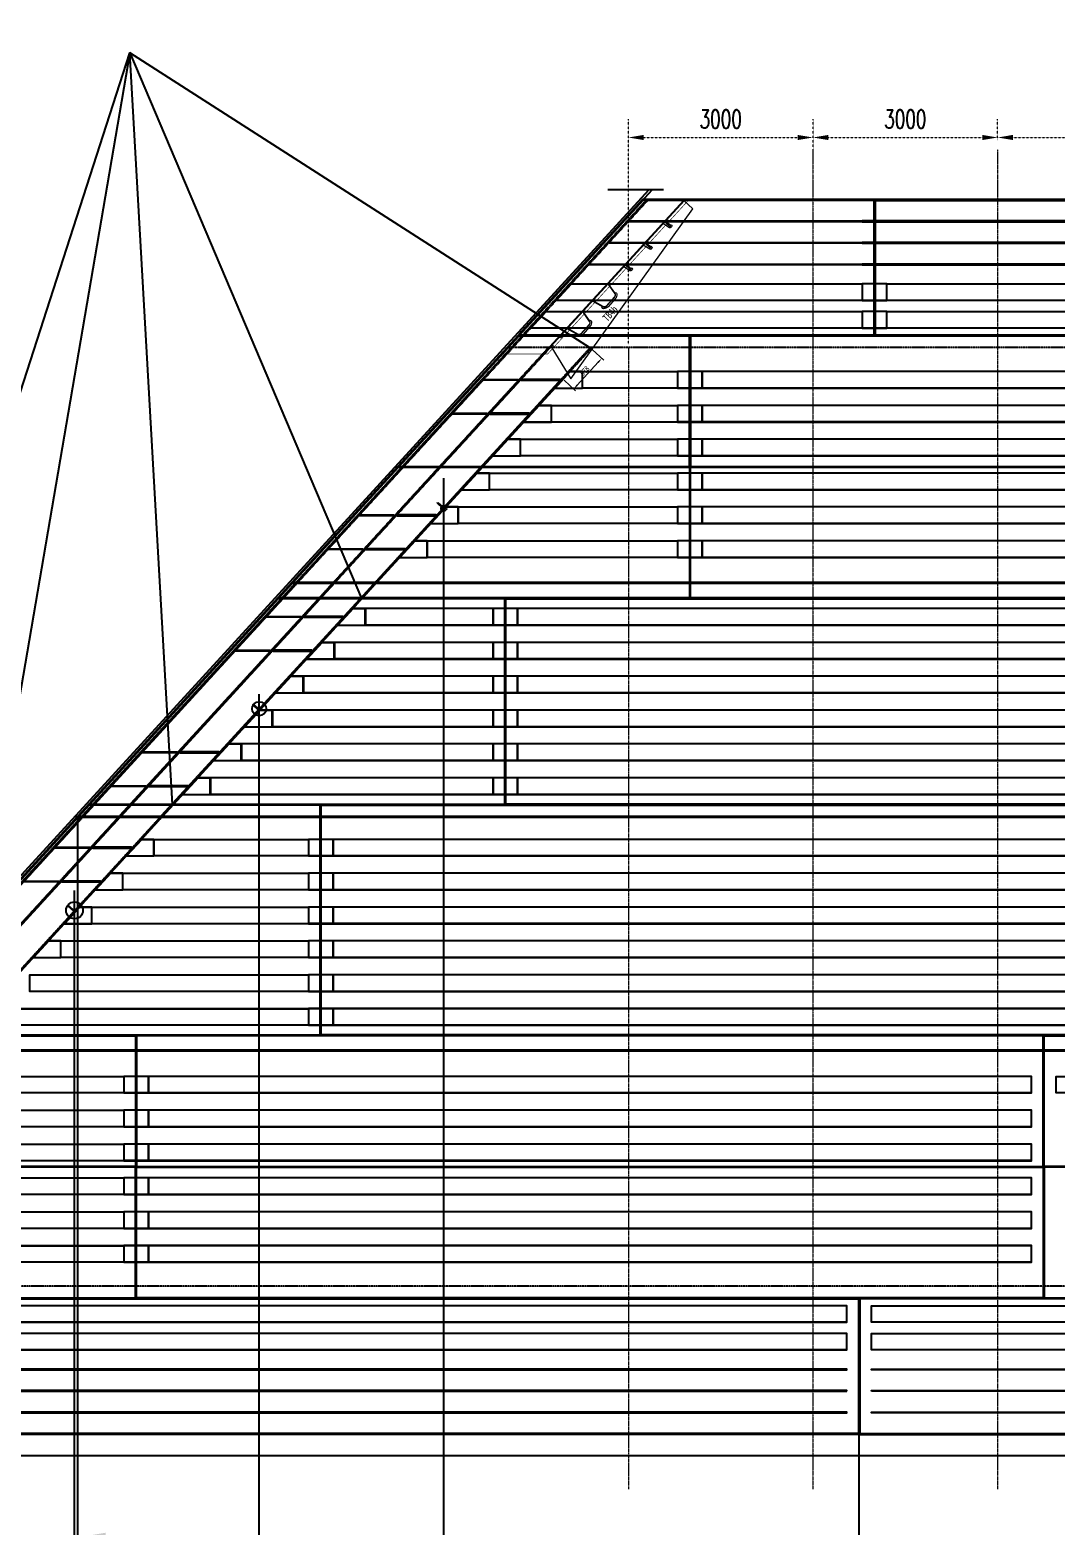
# Model space of a CAD drawing. Extents: x -158665 to 747974, y -1078007 to -307893.
# Drawn here: x 143658 to 160333, y -486284 to -461980 of the extents above; entities that cross this region are included whole.
import ezdxf

# ---------------------------------------------------------------- set-up
doc = ezdxf.new("R2010")
doc.units = 0
doc.header["$LTSCALE"] = 0.02
doc.header["$MEASUREMENT"] = 0
doc.header["$PDMODE"] = 35
doc.header["$PDSIZE"] = 150
for name, pattern in [('CENTER', [2, 1.25, -0.25, 0.25, -0.25]), ('DASHED', [19.05, 12.7, -6.35]), ('DASHED2', [9.525, 6.35, -3.175]), ('PHANTOM', [63.5, 31.75, -6.35, 6.35, -6.35, 6.35, -6.35])]:
    doc.linetypes.add(name, pattern=pattern)
doc.layers.get('0').update_dxf_attribs({"linetype": 'CONTINUOUS'})
doc.layers.get('Defpoints').update_dxf_attribs({"linetype": 'CONTINUOUS'})
doc.layers.add('1', color=1, linetype='CONTINUOUS')
doc.layers.add('横隔板开孔', color=7, linetype='CONTINUOUS')
for name, color, linetype, lineweight in [('1图框轮廓', 7, 'CONTINUOUS', 35), ('3中心线层', 1, 'CENTER', 13), ('4虚线层', 3, 'DASHED', 15), ('标注层', 3, 'CONTINUOUS', 13)]:
    doc.layers.add(name, color=color, linetype=linetype, lineweight=lineweight)
doc.styles.add('HC_GBDIM', font='romans', dxfattribs={"width": 0.667, "bigfont": 'gbcbig'})
doc.styles.add('仿宋', font='仿宋_GB2312_1.ttf', dxfattribs={"width": 0.7})
doc.dimstyles.new('180', dxfattribs={"dimscale": 180, "dimtxt": 2.7, "dimasz": 2.5, "dimexe": 1.25, "dimexo": 0.625, "dimtad": 1, "dimdec": 0, "dimdsep": 46, "dimtxsty": '仿宋', "dimcen": 2.5, "dimclrd": 3, "dimclre": 3, "dimclrt": 4, "dimazin": 0, "dimtfac": 1, "dimtdec": 0, "dimtmove": 0, "dimatfit": 3, "dimfxl": 1.25, "dimlwd": 13, "dimlwe": 13, "dimarcsym": 0})
doc.dimstyles.new('HC_GBDIM-100', dxfattribs={"dimscale": 100, "dimtxt": 3, "dimasz": 2.5, "dimexe": 3, "dimexo": 1.5, "dimgap": 1.5, "dimtad": 1, "dimdec": 0, "dimzin": 0, "dimdsep": 46, "dimtxsty": 'HC_GBDIM', "dimcen": 2.5, "dimclrd": 130, "dimclre": 130, "dimclrt": 3, "dimadec": 0, "dimazin": 0, "dimtfac": 0.714286, "dimtdec": 0, "dimtmove": 0, "dimatfit": 3, "dimfxl": 1, "dimtzin": 0, "dimlwd": -1, "dimlwe": -1, "dimarcsym": 0})
doc.dimstyles.new('样式-35', dxfattribs={"dimscale": 35, "dimtxt": 2.7, "dimasz": 2.5, "dimexe": 1.25, "dimexo": 0.625, "dimtad": 1, "dimdec": 0, "dimdsep": 46, "dimtxsty": '仿宋', "dimcen": 2.5, "dimclrd": 3, "dimclre": 3, "dimclrt": 4, "dimazin": 0, "dimtfac": 1, "dimtdec": 0, "dimtmove": 0, "dimatfit": 3, "dimfxl": 1.25, "dimlwd": 13, "dimlwe": 13, "dimarcsym": 0})

# ---------------------------------------------------------------- blocks, each defined once
blk = doc.blocks.new('*D120')
at = {"layer": '3中心线层', "color": 130, "linetype": 'CENTER'}
for p, q in [((153383, -467084), (153383, -463427)), ((156383, -464030), (156383, -463427)), ((153633, -463727), (156133, -463727))]:
    blk.add_line(p, q, dxfattribs=at)
for points in [[(153633, -463685), (153633, -463769), (153383, -463727)], [(156133, -463685), (156133, -463769), (156383, -463727)]]:
    blk.add_solid(points, dxfattribs=at)
at = {"layer": 'Defpoints', "color": 0, "linetype": 'CENTER'}
for p in [(156383, -463727), (156383, -464180), (153383, -467234)]:
    blk.add_point(p, dxfattribs=at)
at = {"layer": '3中心线层', "color": 3, "linetype": 'CENTER', "insert": (154883, -463427), "char_height": 300, "attachment_point": 5, "style": 'HC_GBDIM'}
blk.add_mtext('3000', dxfattribs=at)
blk = doc.blocks.new('*D121')
at = {"layer": '3中心线层', "color": 130, "linetype": 'CENTER'}
for p, q in [((156383, -464030), (156383, -463427)), ((159383, -463773), (159383, -463427)), ((156633, -463727), (159133, -463727))]:
    blk.add_line(p, q, dxfattribs=at)
for points in [[(156633, -463685), (156633, -463769), (156383, -463727)], [(159133, -463685), (159133, -463769), (159383, -463727)]]:
    blk.add_solid(points, dxfattribs=at)
at = {"layer": 'Defpoints', "color": 0, "linetype": 'CENTER'}
for p in [(159383, -463727), (159383, -463923), (156383, -464180)]:
    blk.add_point(p, dxfattribs=at)
at = {"layer": '3中心线层', "color": 3, "linetype": 'CENTER', "insert": (157883, -463427), "char_height": 300, "attachment_point": 5, "style": 'HC_GBDIM'}
blk.add_mtext('3000', dxfattribs=at)
blk = doc.blocks.new('*D122')
at = {"layer": '3中心线层', "color": 130, "linetype": 'CENTER'}
for p, q in [((159383, -463773), (159383, -463427)), ((162383, -463773), (162383, -463427)), ((159633, -463727), (162133, -463727))]:
    blk.add_line(p, q, dxfattribs=at)
for points in [[(159633, -463685), (159633, -463769), (159383, -463727)], [(162133, -463685), (162133, -463769), (162383, -463727)]]:
    blk.add_solid(points, dxfattribs=at)
at = {"layer": 'Defpoints', "color": 0, "linetype": 'CENTER'}
for p in [(162383, -463727), (159383, -463923), (162383, -463923)]:
    blk.add_point(p, dxfattribs=at)
at = {"layer": '3中心线层', "color": 3, "linetype": 'CENTER', "insert": (160883, -463427), "char_height": 300, "attachment_point": 5, "style": 'HC_GBDIM'}
blk.add_mtext('3000', dxfattribs=at)
blk = doc.blocks.new('*D177')
at = {"color": 3, "linetype": 'ByBlock', "lineweight": 13, "ltscale": 3}
blk.add_line((152552, -467749), (152892, -467378), dxfattribs=at)
at = {"color": 3, "lineweight": 13, "ltscale": 3}
for p, q in [((152795, -467171), (152983, -467343)), ((152337, -467671), (152525, -467843))]:
    blk.add_line(p, q, dxfattribs=at)
at = {"color": 3, "ltscale": 3}
for points in [[(152881, -467369), (152903, -467388), (152951, -467314)], [(152541, -467740), (152563, -467759), (152493, -467814)]]:
    blk.add_solid(points, dxfattribs=at)
at = {"layer": 'Defpoints', "color": 0, "ltscale": 3}
for p in [(152779, -467156), (152951, -467314), (152321, -467656)]:
    blk.add_point(p, dxfattribs=at)
at = {"color": 4, "ltscale": 3, "insert": (152671, -467517), "char_height": 94.5, "attachment_point": 5, "rotation": 47.5055, "style": '仿宋'}
blk.add_mtext('678', dxfattribs=at)
blk = doc.blocks.new('*D596')
at = {"color": 3, "lineweight": 13, "ltscale": 3}
for p, q in [((144436, -474876), (144436, -486693)), ((195383, -499878), (195383, -486243))]:
    blk.add_line(p, q, dxfattribs=at)
at = {"color": 3, "linetype": 'ByBlock', "lineweight": 13, "ltscale": 3}
blk.add_line((144886, -486468), (194933, -486468), dxfattribs=at)
at = {"color": 3, "ltscale": 3}
for points in [[(144886, -486393), (144886, -486543), (144436, -486468)], [(194933, -486393), (194933, -486543), (195383, -486468)]]:
    blk.add_solid(points, dxfattribs=at)
at = {"layer": 'Defpoints', "color": 0, "ltscale": 3}
for p in [(144436, -474764), (195383, -486468), (195383, -499991)]:
    blk.add_point(p, dxfattribs=at)
at = {"color": 4, "ltscale": 3, "insert": (169909, -486112), "char_height": 486, "attachment_point": 5, "style": '仿宋'}
blk.add_mtext('50947', dxfattribs=at)
blk = doc.blocks.new('*D598')
at = {"color": 3, "lineweight": 13, "ltscale": 3}
for p, q in [((134876, -489673), (134876, -449390)), ((195383, -499878), (195383, -449390))]:
    blk.add_line(p, q, dxfattribs=at)
at = {"color": 3, "linetype": 'ByBlock', "lineweight": 13, "ltscale": 3}
blk.add_line((194933, -449615), (135326, -449615), dxfattribs=at)
at = {"color": 3, "ltscale": 3}
for points in [[(135326, -449540), (135326, -449690), (134876, -449615)], [(194933, -449540), (194933, -449690), (195383, -449615)]]:
    blk.add_solid(points, dxfattribs=at)
at = {"layer": 'Defpoints', "color": 0, "ltscale": 3}
for p in [(134876, -449615), (134876, -489785), (195383, -499991)]:
    blk.add_point(p, dxfattribs=at)
at = {"color": 4, "ltscale": 3, "insert": (165129, -449259), "char_height": 486, "attachment_point": 5, "style": '仿宋'}
blk.add_mtext('60507', dxfattribs=at)

msp = doc.modelspace()

# ---------------------------------------------------------------- linework, layer by layer
at = {"color": 7, "ltscale": 3}
for p, q in [((134875.9, -485139), (153712.8, -464578.2)), ((153951.1, -464578.2), (153046.7, -464578.2)), ((150382.8, -495015.1), (150382.8, -469263.5)), ((150382.8, -469752.5), (150373.2, -469743.7)), ((147382.8, -498333.6), (147382.8, -472768.2)), ((147382.8, -473027.1), (147373.2, -473018.3)), ((144382.8, -501718.5), (144382.8, -475961.6)), ((144382.8, -476301.6), (144373.2, -476292.8))]:
    msp.add_line(p, q, dxfattribs=at)
at = {"color": 6, "ltscale": 3}
for p, q in [((134930.2, -485139), (153767.1, -464578.2)), ((134875.9, -485139), (230875.9, -485138.8))]:
    msp.add_line(p, q, dxfattribs=at)
at = {"color": 7, "linetype": 'PHANTOM', "ltscale": 10}
for p, q in [((241222, -467138.8), (151421.2, -467138.8)), ((239013.6, -470963.8), (147916.9, -470963.8)), ((236819.7, -474763.8), (144381.3, -474763.8)), ((234625.8, -478563.8), (140954.1, -478563.8)), ((232417.4, -482388.8), (137449.8, -482388.8))]:
    msp.add_line(p, q, dxfattribs=at)
at = {"color": 1, "ltscale": 3}
for p, q in [((152830.8, -467138.8), (152697, -467138.8)), ((149029.2, -471210.8), (149064.5, -471210.8)), ((149029.2, -471213.8), (149064.5, -471213.8)), ((145960.1, -474560.8), (145995.4, -474560.8)), ((145960.1, -474563.8), (145995.4, -474563.8))]:
    msp.add_line(p, q, dxfattribs=at)
at = {"color": 200, "ltscale": 10}
for p, q in [((239013.6, -470955.8), (147916.9, -470955.8)), ((239013.6, -470971.8), (147916.9, -470971.8)), ((236819.7, -474755.8), (144435.5, -474755.8)), ((236819.7, -474771.8), (144435.5, -474771.8)), ((234625.8, -478555.8), (140954.1, -478555.8)), ((234625.8, -478571.8), (140954.1, -478571.8))]:
    msp.add_line(p, q, dxfattribs=at)
at = {"color": 8, "ltscale": 3}
msp.add_line((144435.5, -499990.7), (144435.5, -474750.5), dxfattribs=at)
at = {"color": 33, "ltscale": 3}
msp.add_line((157130.1, -484614.5), (157130.1, -488380), dxfattribs=at)
for points in [[(157183.1, -465094.8), (157583.1, -465094.8), (157583.1, -465082.8), (157183.1, -465082.8)], [(157183.1, -465444.8), (157583.1, -465444.8), (157583.1, -465432.8), (157183.1, -465432.8)], [(157183.1, -465794.8), (157583.1, -465794.8), (157583.1, -465782.8), (157183.1, -465782.8)]]:
    msp.add_lwpolyline(points, close=True)
at = {"color": 2}
for points in [[(157183.1, -466373.8), (152211.6, -466373.8), (152458.9, -466103.8), (157183.1, -466103.8)], [(157183.1, -466373.8), (157583.1, -466373.8), (157583.1, -466103.8), (157183.1, -466103.8)], [(171933.1, -466373.8), (157583.1, -466373.8), (157583.1, -466103.8), (171933.1, -466103.8)], [(157183.1, -466823.8), (151799.3, -466823.8), (152046.6, -466553.8), (157183.1, -466553.8)], [(157183.1, -466823.8), (157583.1, -466823.8), (157583.1, -466553.8), (157183.1, -466553.8)], [(171933.1, -466823.8), (157583.1, -466823.8), (157583.1, -466553.8), (171933.1, -466553.8)], [(152635, -467528.8), (152437.7, -467528.8), (152190.4, -467798.8), (152635, -467798.8)], [(154183.1, -467798.8), (152637, -467798.8), (152637, -467528.8), (154183.1, -467528.8)], [(154183.1, -467798.8), (154583.1, -467798.8), (154583.1, -467528.8), (154183.1, -467528.8)], [(154583.1, -467798.8), (168933.1, -467798.8), (168933.1, -467528.8), (154583.1, -467528.8)], [(152131.1, -468078.8), (151933.9, -468078.8), (151686.5, -468348.8), (152131.1, -468348.8)], [(154183.1, -468348.8), (152133.1, -468348.8), (152133.1, -468078.8), (154183.1, -468078.8)], [(154183.1, -468348.8), (154583.1, -468348.8), (154583.1, -468078.8), (154183.1, -468078.8)], [(154583.1, -468348.8), (168933.1, -468348.8), (168933.1, -468078.8), (154583.1, -468078.8)], [(151627.2, -468628.8), (151430, -468628.8), (151182.6, -468898.8), (151627.2, -468898.8)], [(154183.1, -468898.8), (151629.2, -468898.8), (151629.2, -468628.8), (154183.1, -468628.8)], [(154183.1, -468898.8), (154583.1, -468898.8), (154583.1, -468628.8), (154183.1, -468628.8)], [(154583.1, -468898.8), (168933.1, -468898.8), (168933.1, -468628.8), (154583.1, -468628.8)], [(151123.3, -469178.8), (150926.1, -469178.8), (150678.7, -469448.8), (151123.3, -469448.8)], [(154183.1, -469448.8), (151125.3, -469448.8), (151125.3, -469178.8), (154183.1, -469178.8)], [(154183.1, -469448.8), (154583.1, -469448.8), (154583.1, -469178.8), (154183.1, -469178.8)], [(154583.1, -469448.8), (168933.1, -469448.8), (168933.1, -469178.8), (154583.1, -469178.8)], [(150619.5, -469728.8), (150422.2, -469728.8), (150174.8, -469998.8), (150619.5, -469998.8)], [(154183.1, -469998.8), (150621.5, -469998.8), (150621.5, -469728.8), (154183.1, -469728.8)], [(154183.1, -469998.8), (154583.1, -469998.8), (154583.1, -469728.8), (154183.1, -469728.8)], [(154583.1, -469998.8), (168933.1, -469998.8), (168933.1, -469728.8), (154583.1, -469728.8)], [(150115.6, -470278.8), (149918.3, -470278.8), (149671, -470548.8), (150115.6, -470548.8)], [(154183.1, -470548.8), (150117.6, -470548.8), (150117.6, -470278.8), (154183.1, -470278.8)], [(154183.1, -470548.8), (154583.1, -470548.8), (154583.1, -470278.8), (154183.1, -470278.8)], [(154583.1, -470548.8), (168933.1, -470548.8), (168933.1, -470278.8), (154583.1, -470278.8)], [(149107.8, -471378.8), (148910.5, -471378.8), (148663.2, -471648.8), (149107.8, -471648.8)], [(149109.8, -471648.8), (151183.1, -471648.8), (151183.1, -471378.8), (149109.8, -471378.8)], [(151183.1, -471648.8), (151583.1, -471648.8), (151583.1, -471378.8), (151183.1, -471378.8)], [(151583.1, -471648.8), (165933.1, -471648.8), (165933.1, -471378.8), (151583.1, -471378.8)], [(148603.9, -471928.8), (148406.7, -471928.8), (148159.3, -472198.8), (148603.9, -472198.8)], [(148605.9, -472198.8), (151183.1, -472198.8), (151183.1, -471928.8), (148605.9, -471928.8)], [(151183.1, -472198.8), (151583.1, -472198.8), (151583.1, -471928.8), (151183.1, -471928.8)], [(151583.1, -472198.8), (165933.1, -472198.8), (165933.1, -471928.8), (151583.1, -471928.8)], [(148100, -472478.8), (147902.8, -472478.8), (147655.4, -472748.8), (148100, -472748.8)], [(148102, -472748.8), (151183.1, -472748.8), (151183.1, -472478.8), (148102, -472478.8)], [(151183.1, -472748.8), (151583.1, -472748.8), (151583.1, -472478.8), (151183.1, -472478.8)], [(151583.1, -472748.8), (165933.1, -472748.8), (165933.1, -472478.8), (151583.1, -472478.8)], [(147596.1, -473028.8), (147398.9, -473028.8), (147151.5, -473298.8), (147596.1, -473298.8)], [(147598.1, -473298.8), (151183.1, -473298.8), (151183.1, -473028.8), (147598.1, -473028.8)], [(151183.1, -473298.8), (151583.1, -473298.8), (151583.1, -473028.8), (151183.1, -473028.8)], [(151583.1, -473298.8), (165933.1, -473298.8), (165933.1, -473028.8), (151583.1, -473028.8)], [(147092.3, -473578.8), (146895, -473578.8), (146647.6, -473848.8), (147092.3, -473848.8)], [(147094.3, -473848.8), (151183.1, -473848.8), (151183.1, -473578.8), (147094.3, -473578.8)], [(151183.1, -473848.8), (151583.1, -473848.8), (151583.1, -473578.8), (151183.1, -473578.8)], [(151583.1, -473848.8), (165933.1, -473848.8), (165933.1, -473578.8), (151583.1, -473578.8)], [(146588.4, -474128.8), (146391.1, -474128.8), (146143.8, -474398.8), (146588.4, -474398.8)], [(146590.4, -474398.8), (151183.1, -474398.8), (151183.1, -474128.8), (146590.4, -474128.8)], [(151183.1, -474398.8), (151583.1, -474398.8), (151583.1, -474128.8), (151183.1, -474128.8)], [(151583.1, -474398.8), (165933.1, -474398.8), (165933.1, -474128.8), (151583.1, -474128.8)], [(145672.2, -475128.8), (145475, -475128.8), (145227.6, -475398.8), (145672.2, -475398.8)], [(148183.1, -475398.8), (145674.2, -475398.8), (145674.2, -475128.8), (148183.1, -475128.8)], [(148183.1, -475398.8), (148583.1, -475398.8), (148583.1, -475128.8), (148183.1, -475128.8)], [(148583.1, -475398.8), (162933.1, -475398.8), (162933.1, -475128.8), (148583.1, -475128.8)], [(145168.3, -475678.8), (144971.1, -475678.8), (144723.7, -475948.8), (145168.3, -475948.8)], [(148183.1, -475948.8), (145170.3, -475948.8), (145170.3, -475678.8), (148183.1, -475678.8)], [(148183.1, -475948.8), (148583.1, -475948.8), (148583.1, -475678.8), (148183.1, -475678.8)], [(148583.1, -475948.8), (162933.1, -475948.8), (162933.1, -475678.8), (148583.1, -475678.8)], [(144664.4, -476228.8), (144467.2, -476228.8), (144219.8, -476498.8), (144664.4, -476498.8)], [(148183.1, -476498.8), (144666.4, -476498.8), (144666.4, -476228.8), (148183.1, -476228.8)], [(148183.1, -476498.8), (148583.1, -476498.8), (148583.1, -476228.8), (148183.1, -476228.8)], [(148583.1, -476498.8), (162933.1, -476498.8), (162933.1, -476228.8), (148583.1, -476228.8)], [(144160.6, -476778.8), (143963.3, -476778.8), (143715.9, -477048.8), (144160.6, -477048.8)], [(148183.1, -477048.8), (144162.6, -477048.8), (144162.6, -476778.8), (148183.1, -476778.8)], [(148183.1, -477048.8), (148583.1, -477048.8), (148583.1, -476778.8), (148183.1, -476778.8)], [(148583.1, -477048.8), (162933.1, -477048.8), (162933.1, -476778.8), (148583.1, -476778.8)], [(148183.1, -477598.8), (143658.7, -477598.8), (143658.7, -477328.8), (148183.1, -477328.8)], [(148183.1, -477598.8), (148583.1, -477598.8), (148583.1, -477328.8), (148183.1, -477328.8)], [(148583.1, -477598.8), (162933.1, -477598.8), (162933.1, -477328.8), (148583.1, -477328.8)], [(148183.1, -478148.8), (143154.8, -478148.8), (143154.8, -477878.8), (148183.1, -477878.8)], [(148183.1, -478148.8), (148583.1, -478148.8), (148583.1, -477878.8), (148183.1, -477878.8)], [(148583.1, -478148.8), (162933.1, -478148.8), (162933.1, -477878.8), (148583.1, -477878.8)], [(145183, -479248.8), (142147, -479248.8), (142147, -478978.8), (145183, -478978.8)], [(145183.1, -479248.8), (145583.1, -479248.8), (145583.1, -478978.8), (145183.1, -478978.8)], [(145583.2, -479248.8), (159933.1, -479248.8), (159933.1, -478978.8), (145583.2, -478978.8)], [(173433, -479248.8), (160333.1, -479248.8), (160333.1, -478978.8), (173433, -478978.8)], [(145183.1, -479798.8), (141643.1, -479798.8), (141643.1, -479528.8), (145183.1, -479528.8)], [(145183.1, -479798.8), (145583.1, -479798.8), (145583.1, -479528.8), (145183.1, -479528.8)], [(145583.1, -479798.8), (159933, -479798.8), (159933, -479528.8), (145583.1, -479528.8)], [(145183, -480348.8), (141139.3, -480348.8), (141139.3, -480078.8), (145183, -480078.8)], [(145183.1, -480348.8), (145583.1, -480348.8), (145583.1, -480078.8), (145183.1, -480078.8)], [(145583.1, -480348.8), (159933, -480348.8), (159933, -480078.8), (145583.1, -480078.8)], [(145183.1, -480898.8), (140635.4, -480898.8), (140635.4, -480628.8), (145183.1, -480628.8)], [(145183.1, -480898.8), (145583.1, -480898.8), (145583.1, -480628.8), (145183.1, -480628.8)], [(145583.1, -480898.8), (159933, -480898.8), (159933, -480628.8), (145583.1, -480628.8)], [(145183.1, -481448.8), (140131.5, -481448.8), (140131.5, -481178.8), (145183.1, -481178.8)], [(145183.1, -481448.8), (145583.1, -481448.8), (145583.1, -481178.8), (145183.1, -481178.8)], [(145583.1, -481448.8), (159933, -481448.8), (159933, -481178.8), (145583.1, -481178.8)], [(145183.1, -481998.8), (139627.6, -481998.8), (139627.6, -481728.8), (145183.1, -481728.8)], [(145183.1, -481998.8), (145583.1, -481998.8), (145583.1, -481728.8), (145183.1, -481728.8)], [(145583.1, -481998.8), (159933, -481998.8), (159933, -481728.8), (145583.1, -481728.8)], [(142583.1, -482973.8), (156933.1, -482973.8), (156933.1, -482703.8), (142583.1, -482703.8)], [(170433.1, -482973.8), (157333.1, -482973.8), (157333.1, -482703.8), (170433.1, -482703.8)], [(142583.1, -483423.8), (156933.1, -483423.8), (156933.1, -483153.8), (142583.1, -483153.8)], [(170433.1, -483423.8), (157333.1, -483423.8), (157333.1, -483153.8), (170433.1, -483153.8)]]:
    msp.add_lwpolyline(points, close=True, dxfattribs=at)
at = {"color": 1, "ltscale": 3}
for points in [[(150288.8, -469658.2), (150377.3, -469739.3), (150369.2, -469748.2), (150280.7, -469667.1)], [(147288.8, -472932.8), (147377.3, -473013.9), (147369.2, -473022.7), (147280.7, -472941.6)], [(144288.8, -476207.4), (144377.3, -476288.4), (144369.2, -476297.3), (144280.7, -476216.2)]]:
    msp.add_lwpolyline(points, close=True, dxfattribs=at)
at = {"color": 7, "ltscale": 3}
for centre, radius in [((150382.8, -469752.5), 43), ((147382.8, -473007.8), 115.1), ((144382.8, -476282.4), 136.8)]:
    msp.add_circle(centre, radius, dxfattribs=at)
at = {"layer": '1', "color": 4}
for points in [[(153709.5, -464748.8), (153709.5, -464738.8), (157383.1, -464738.8), (157383.1, -464748.8)], [(172133.1, -464748.8), (172133.1, -464738.8), (157383.1, -464738.8), (157383.1, -464748.8)], [(157183.1, -465082.8), (157183.1, -465094.8), (153394.3, -465094.8), (153394.3, -465082.8)], [(157583.1, -465082.8), (157583.1, -465094.8), (171933.1, -465094.8), (171933.1, -465082.8)], [(157183.1, -465432.8), (157183.1, -465444.8), (153073.7, -465444.8), (153073.7, -465432.8)], [(157583.1, -465432.8), (157583.1, -465444.8), (171933.1, -465444.8), (171933.1, -465432.8)], [(157183.1, -465782.8), (157183.1, -465794.8), (152753, -465794.8), (152753, -465782.8)], [(157583.1, -465782.8), (157583.1, -465794.8), (171933.1, -465794.8), (171933.1, -465782.8)], [(151594.3, -467656.8), (151594.3, -467670.8), (151036.1, -467670.8), (151036.1, -467656.8)], [(151642.4, -467656.8), (151642.4, -467670.8), (152272.4, -467670.8), (152272.4, -467656.8)], [(151090.4, -468206.8), (151090.4, -468220.8), (150532.2, -468220.8), (150532.2, -468206.8)], [(151138.5, -468206.8), (151138.5, -468220.8), (151768.5, -468220.8), (151768.5, -468206.8)], [(149578.7, -469856.8), (149578.7, -469870.8), (149020.6, -469870.8), (149020.6, -469856.8)], [(149626.8, -469856.8), (149626.8, -469870.8), (150256.8, -469870.8), (150256.8, -469856.8)], [(149074.8, -470406.8), (149074.8, -470420.8), (148516.7, -470420.8), (148516.7, -470406.8)], [(149122.9, -470406.8), (149122.9, -470420.8), (149753, -470420.8), (149753, -470406.8)], [(148067.1, -471506.8), (148067.1, -471520.8), (147508.9, -471520.8), (147508.9, -471506.8)], [(148115.2, -471506.8), (148115.2, -471520.8), (148745.2, -471520.8), (148745.2, -471506.8)], [(147563.2, -472056.8), (147563.2, -472070.8), (147005, -472070.8), (147005, -472056.8)], [(147611.3, -472056.8), (147611.3, -472070.8), (148241.3, -472070.8), (148241.3, -472056.8)], [(146051.5, -473706.8), (146051.5, -473720.8), (145493.4, -473720.8), (145493.4, -473706.8)], [(146099.6, -473706.8), (146099.6, -473720.8), (146729.6, -473720.8), (146729.6, -473706.8)], [(145547.6, -474256.8), (145547.6, -474270.8), (144989.5, -474270.8), (144989.5, -474256.8)], [(145595.7, -474256.8), (145595.7, -474270.8), (146225.8, -474270.8), (146225.8, -474256.8)], [(144631.5, -475256.8), (144631.5, -475270.8), (144073.4, -475270.8), (144073.4, -475256.8)], [(144679.6, -475256.8), (144679.6, -475270.8), (145309.6, -475270.8), (145309.6, -475256.8)], [(144127.6, -475806.8), (144127.6, -475820.8), (143569.5, -475820.8), (143569.5, -475806.8)], [(144175.7, -475806.8), (144175.7, -475820.8), (144805.7, -475820.8), (144805.7, -475806.8)], [(142583.1, -483732.8), (142583.1, -483744.8), (156933.1, -483744.8), (156933.1, -483732.8)], [(170433.1, -483732.8), (170433.1, -483744.8), (157333.1, -483744.8), (157333.1, -483732.8)], [(156933.1, -484094.8), (156933.1, -484082.8), (142583.1, -484082.8), (142583.1, -484094.8)], [(157333.1, -484094.8), (157333.1, -484082.8), (170433.1, -484082.8), (170433.1, -484094.8)], [(142583.1, -484432.8), (142583.1, -484444.8), (156933.1, -484444.8), (156933.1, -484432.8)], [(170433.1, -484432.8), (170433.1, -484444.8), (157333.1, -484444.8), (157333.1, -484432.8)], [(142383.1, -484778.8), (142383.1, -484788.8), (157133.1, -484788.8), (157133.1, -484778.8)], [(170633.1, -484778.8), (170633.1, -484788.8), (157133.1, -484788.8), (157133.1, -484778.8)]]:
    msp.add_lwpolyline(points, close=True, dxfattribs=at)
at = {"layer": '1图框轮廓', "color": 1}
for points in [[(151602.6, -466940.8), (157380.1, -466940.8), (157380.1, -464738.8), (153620, -464738.8)], [(157386.1, -466940.8), (172130.1, -466940.8), (172130.1, -464738.8), (157386.1, -464738.8)], [(149643.9, -469078.8), (154380.1, -469078.8), (154380.1, -466946.8), (151597.1, -466946.8)], [(169130.1, -466946.8), (154386.1, -466946.8), (154386.1, -469078.8), (169130.1, -469078.8)], [(154380.1, -471210.8), (147690.6, -471210.8), (149643.9, -469078.8), (154380.1, -469078.8)], [(169130.1, -471210.8), (154386.1, -471210.8), (154386.1, -469078.8), (169130.1, -469078.8)], [(144621.5, -474560.8), (151380.1, -474560.8), (151380.1, -471216.8), (147685.1, -471216.8)], [(151386.1, -471216.8), (166130.1, -471216.8), (166130.1, -474560.8), (151386.1, -474560.8)], [(141185.9, -478310.8), (148380.1, -478310.8), (148380.1, -474566.8), (144616, -474566.8)], [(163130.1, -478310.8), (148386.1, -478310.8), (148386.1, -474566.8), (163130.1, -474566.8)], [(145380.1, -480448.8), (139227.2, -480448.8), (141180.4, -478316.8), (145380.1, -478316.8)], [(145386.1, -480448.8), (160130.1, -480448.8), (160130.1, -478316.8), (145386.1, -478316.8)], [(160136.1, -478316.8), (173630.1, -478316.8), (173630.1, -480448.8), (160136.1, -480448.8)], [(137273.9, -482580.8), (145380.1, -482580.8), (145380.1, -480448.8), (139227.2, -480448.8)], [(145386.1, -480448.8), (160130.1, -480448.8), (160130.1, -482580.8), (145386.1, -482580.8)], [(160136.1, -482580.8), (173630.1, -482580.8), (173630.1, -480448.8), (160136.1, -480448.8)], [(157130.1, -484789), (142386.1, -484789), (142386.1, -482586.8), (157130.1, -482586.8)], [(170630.1, -482586.8), (157136.1, -482586.8), (157136.1, -484789), (170630.1, -484789)]]:
    msp.add_lwpolyline(points, close=True, dxfattribs=at)
at = {"layer": '3中心线层', "color": 8, "linetype": 'CENTER', "ltscale": 10}
for points in [[(156382.8, -463923.3), (156382.8, -485685.6)], [(159382.8, -463923.3), (159382.8, -485685.6)], [(135340.3, -484789), (135321.2, -484771.5), (153674.2, -464738.8), (153693.4, -464756.3), (135340.3, -484789)], [(138145.6, -482388.8), (138126.4, -482371.2), (152081.7, -467138.8), (152100.9, -467156.3), (138145.6, -482388.8)], [(153382.8, -467138.8), (153382.8, -485685.6)], [(150382.8, -469771.8), (150382.8, -485685.6)], [(147382.8, -473046.3), (147382.8, -485685.6)], [(144382.8, -476320.9), (144382.8, -485685.6)]]:
    msp.add_lwpolyline(points, dxfattribs=at)
at = {"layer": '3中心线层', "color": 1, "linetype": 'CENTER', "ltscale": 10}
for points in [[(135322.7, -484789), (153691.9, -464738.8)], [(135941.8, -484775), (154285.2, -464752.8)], [(152777.4, -467138.8), (138806.1, -482388.8)]]:
    msp.add_lwpolyline(points, dxfattribs=at)
at = {"layer": '3中心线层', "color": 1, "linetype": 'ByBlock', "ltscale": 10}
for points in [[(135937.4, -484770.9), (154280.8, -464748.8)], [(135946.3, -484779), (154289.6, -464756.9)]]:
    msp.add_lwpolyline(points, dxfattribs=at)
at = {"layer": '3中心线层', "color": 8, "linetype": 'CENTER', "ltscale": 10}
msp.add_lwpolyline([(138823.7, -482388.8), (152779, -467156.3), (152759.8, -467138.8), (138804.5, -482371.2)], close=True, dxfattribs=at)
at = {"layer": '3中心线层', "color": 7, "linetype": 'ByBlock', "ltscale": 10}
for points in [[(148013.7, -470955.8), (147994.6, -470938.2), (151017.4, -467638.8), (151036.5, -467656.3), (148013.7, -470955.8)], [(148620, -470955.8), (148600.8, -470938.2), (151623.6, -467638.8), (151642.8, -467656.3), (148620, -470955.8)], [(149298.1, -470955.8), (149278.9, -470938.2), (152301.7, -467638.8), (152320.9, -467656.3), (149298.1, -470955.8)], [(144532.4, -474755.8), (144513.2, -474738.2), (147963.8, -470971.8), (147983, -470989.3), (144532.4, -474755.8)], [(145138.6, -474755.8), (145119.4, -474738.2), (148570.1, -470971.8), (148589.2, -470989.3), (145138.6, -474755.8)], [(145816.7, -474755.8), (145797.5, -474738.2), (149248.2, -470971.8), (149267.3, -470989.3), (145816.7, -474755.8)], [(141051, -478555.8), (141031.8, -478538.2), (144482.4, -474771.8), (144501.6, -474789.3), (141051, -478555.8)], [(141657.2, -478555.8), (141638, -478538.2), (145088.7, -474771.8), (145107.8, -474789.3), (141657.2, -478555.8)], [(142335.3, -478555.8), (142316.1, -478538.2), (145766.8, -474771.8), (145786, -474789.3), (142335.3, -478555.8)]]:
    msp.add_lwpolyline(points, dxfattribs=at)
at = {"layer": '4虚线层', "color": 4, "linetype": 'DASHED2', "ltscale": 20}
for p, q in [((152453.3, -466109.9), (157183.1, -466109.9)), ((157583.1, -466109.9), (157183.1, -466109.9)), ((157583.1, -466109.9), (171933.1, -466109.9)), ((152217.2, -466367.6), (157183.1, -466367.6)), ((157583.1, -466367.6), (157183.1, -466367.6)), ((157583.1, -466367.6), (171933.1, -466367.6)), ((152041, -466559.9), (157183.1, -466559.9)), ((157583.1, -466559.9), (157183.1, -466559.9)), ((157583.1, -466559.9), (171933.1, -466559.9)), ((151804.9, -466817.6), (157183.1, -466817.6)), ((157583.1, -466817.6), (157183.1, -466817.6)), ((157583.1, -466817.6), (171933.1, -466817.6)), ((152432.1, -467534.9), (152635, -467534.9)), ((152637, -467534.9), (154183.1, -467534.9)), ((154583.1, -467534.9), (154183.1, -467534.9)), ((168933.1, -467534.9), (154583.1, -467534.9)), ((152196, -467792.6), (152635, -467792.6)), ((152637, -467792.6), (154183.1, -467792.6)), ((154583.1, -467792.6), (154183.1, -467792.6)), ((168933.1, -467792.6), (154583.1, -467792.6)), ((151928.2, -468084.9), (152131.1, -468084.9)), ((152133.1, -468084.9), (154183.1, -468084.9)), ((154583.1, -468084.9), (154183.1, -468084.9)), ((168933.1, -468084.9), (154583.1, -468084.9)), ((151692.1, -468342.6), (152131.1, -468342.6)), ((152133.1, -468342.6), (154183.1, -468342.6)), ((154583.1, -468342.6), (154183.1, -468342.6)), ((168933.1, -468342.6), (154583.1, -468342.6)), ((151424.3, -468634.9), (151627.2, -468634.9)), ((151629.2, -468634.9), (154183.1, -468634.9)), ((154583.1, -468634.9), (154183.1, -468634.9)), ((168933.1, -468634.9), (154583.1, -468634.9)), ((151188.2, -468892.6), (151627.2, -468892.6)), ((151629.2, -468892.6), (154183.1, -468892.6)), ((154583.1, -468892.6), (154183.1, -468892.6)), ((168933.1, -468892.6), (154583.1, -468892.6)), ((150920.5, -469184.9), (151123.3, -469184.9)), ((151125.3, -469184.9), (154183.1, -469184.9)), ((154583.1, -469184.9), (154183.1, -469184.9)), ((168933.1, -469184.9), (154583.1, -469184.9)), ((150684.3, -469442.6), (151123.3, -469442.6)), ((151125.3, -469442.6), (154183.1, -469442.6)), ((154583.1, -469442.6), (154183.1, -469442.6)), ((168933.1, -469442.6), (154583.1, -469442.6)), ((150416.6, -469734.9), (150619.5, -469734.9)), ((150621.5, -469734.9), (154183.1, -469734.9)), ((154583.1, -469734.9), (154183.1, -469734.9)), ((168933.1, -469734.9), (154583.1, -469734.9)), ((150180.5, -469992.6), (150619.5, -469992.6)), ((150621.5, -469992.6), (154183.1, -469992.6)), ((154583.1, -469992.6), (154183.1, -469992.6)), ((168933.1, -469992.6), (154583.1, -469992.6)), ((149912.7, -470284.9), (150115.6, -470284.9)), ((150117.6, -470284.9), (154183.1, -470284.9)), ((154583.1, -470284.9), (154183.1, -470284.9)), ((168933.1, -470284.9), (154583.1, -470284.9)), ((149676.6, -470542.6), (150115.6, -470542.6)), ((150117.6, -470542.6), (154183.1, -470542.6)), ((154583.1, -470542.6), (154183.1, -470542.6)), ((168933.1, -470542.6), (154583.1, -470542.6)), ((148904.9, -471384.9), (149107.8, -471384.9)), ((151183.1, -471384.9), (149109.8, -471384.9)), ((151583.1, -471384.9), (151183.1, -471384.9)), ((165933.1, -471384.9), (151583.1, -471384.9)), ((148668.8, -471642.6), (149107.8, -471642.6)), ((151183.1, -471642.6), (149109.8, -471642.6)), ((151583.1, -471642.6), (151183.1, -471642.6)), ((165933.1, -471642.6), (151583.1, -471642.6)), ((148401, -471934.9), (148603.9, -471934.9)), ((151183.1, -471934.9), (148605.9, -471934.9)), ((151583.1, -471934.9), (151183.1, -471934.9)), ((165933.1, -471934.9), (151583.1, -471934.9)), ((148164.9, -472192.6), (148603.9, -472192.6)), ((151183.1, -472192.6), (148605.9, -472192.6)), ((151583.1, -472192.6), (151183.1, -472192.6)), ((165933.1, -472192.6), (151583.1, -472192.6)), ((147897.1, -472484.9), (148100, -472484.9)), ((151183.1, -472484.9), (148102, -472484.9)), ((151583.1, -472484.9), (151183.1, -472484.9)), ((165933.1, -472484.9), (151583.1, -472484.9)), ((147661, -472742.6), (148100, -472742.6)), ((151183.1, -472742.6), (148102, -472742.6)), ((151583.1, -472742.6), (151183.1, -472742.6)), ((165933.1, -472742.6), (151583.1, -472742.6)), ((147393.3, -473034.9), (147596.1, -473034.9)), ((151183.1, -473034.9), (147598.1, -473034.9)), ((151583.1, -473034.9), (151183.1, -473034.9)), ((165933.1, -473034.9), (151583.1, -473034.9)), ((147157.2, -473292.6), (147596.1, -473292.6)), ((151183.1, -473292.6), (147598.1, -473292.6)), ((151583.1, -473292.6), (151183.1, -473292.6)), ((165933.1, -473292.6), (151583.1, -473292.6)), ((146889.4, -473584.9), (147092.3, -473584.9)), ((151183.1, -473584.9), (147094.3, -473584.9)), ((151583.1, -473584.9), (151183.1, -473584.9)), ((165933.1, -473584.9), (151583.1, -473584.9)), ((146653.3, -473842.6), (147092.3, -473842.6)), ((151183.1, -473842.6), (147094.3, -473842.6)), ((151583.1, -473842.6), (151183.1, -473842.6)), ((165933.1, -473842.6), (151583.1, -473842.6)), ((146385.5, -474134.9), (146588.4, -474134.9)), ((151183.1, -474134.9), (146590.4, -474134.9)), ((151583.1, -474134.9), (151183.1, -474134.9)), ((165933.1, -474134.9), (151583.1, -474134.9)), ((146149.4, -474392.6), (146588.4, -474392.6)), ((151183.1, -474392.6), (146590.4, -474392.6)), ((151583.1, -474392.6), (151183.1, -474392.6)), ((165933.1, -474392.6), (151583.1, -474392.6)), ((145469.3, -475134.9), (145672.2, -475134.9)), ((145674.2, -475134.9), (148183.1, -475134.9)), ((148583.1, -475134.9), (148183.1, -475134.9)), ((162933.1, -475134.9), (148583.1, -475134.9)), ((145233.2, -475392.6), (145672.2, -475392.6)), ((145674.2, -475392.6), (148183.1, -475392.6)), ((148583.1, -475392.6), (148183.1, -475392.6)), ((162933.1, -475392.6), (148583.1, -475392.6)), ((144965.5, -475684.9), (145168.3, -475684.9)), ((145170.3, -475684.9), (148183.1, -475684.9)), ((148583.1, -475684.9), (148183.1, -475684.9)), ((162933.1, -475684.9), (148583.1, -475684.9)), ((144729.3, -475942.6), (145168.3, -475942.6)), ((145170.3, -475942.6), (148183.1, -475942.6)), ((148583.1, -475942.6), (148183.1, -475942.6)), ((162933.1, -475942.6), (148583.1, -475942.6)), ((144461.6, -476234.9), (144664.4, -476234.9)), ((144666.4, -476234.9), (148183.1, -476234.9)), ((148583.1, -476234.9), (148183.1, -476234.9)), ((162933.1, -476234.9), (148583.1, -476234.9)), ((144225.5, -476492.6), (144664.4, -476492.6)), ((144666.4, -476492.6), (148183.1, -476492.6)), ((148583.1, -476492.6), (148183.1, -476492.6)), ((162933.1, -476492.6), (148583.1, -476492.6)), ((143957.7, -476784.9), (144160.6, -476784.9)), ((144162.6, -476784.9), (148183.1, -476784.9)), ((148583.1, -476784.9), (148183.1, -476784.9)), ((162933.1, -476784.9), (148583.1, -476784.9)), ((143721.6, -477042.6), (144160.6, -477042.6)), ((144162.6, -477042.6), (148183.1, -477042.6)), ((148583.1, -477042.6), (148183.1, -477042.6)), ((162933.1, -477042.6), (148583.1, -477042.6)), ((143658.7, -477334.9), (148183.1, -477334.9)), ((148583.1, -477334.9), (148183.1, -477334.9)), ((162933.1, -477334.9), (148583.1, -477334.9)), ((143658.7, -477592.6), (148183.1, -477592.6)), ((148583.1, -477592.6), (148183.1, -477592.6)), ((162933.1, -477592.6), (148583.1, -477592.6)), ((143154.8, -477884.9), (148183.1, -477884.9)), ((148583.1, -477884.9), (148183.1, -477884.9)), ((162933.1, -477884.9), (148583.1, -477884.9)), ((143154.8, -478142.6), (148183.1, -478142.6)), ((148583.1, -478142.6), (148183.1, -478142.6)), ((162933.1, -478142.6), (148583.1, -478142.6)), ((142147, -478984.9), (145183, -478984.9)), ((145583.1, -478984.9), (145183.1, -478984.9)), ((159933.1, -478984.9), (145583.2, -478984.9)), ((160333.1, -478984.9), (173433, -478984.9)), ((142147, -479242.6), (145183, -479242.6)), ((145583.1, -479242.6), (145183.1, -479242.6)), ((159933.1, -479242.6), (145583.2, -479242.6)), ((160333.1, -479242.6), (173433, -479242.6)), ((141643.1, -479534.9), (145183.1, -479534.9)), ((145583.1, -479534.9), (145183.1, -479534.9)), ((159933, -479534.9), (145583.1, -479534.9)), ((141643.1, -479792.6), (145183.1, -479792.6)), ((145583.1, -479792.6), (145183.1, -479792.6)), ((159933, -479792.6), (145583.1, -479792.6)), ((141139.3, -480084.9), (145183, -480084.9)), ((145583.1, -480084.9), (145183.1, -480084.9)), ((159933, -480084.9), (145583.1, -480084.9)), ((141139.3, -480342.6), (145183, -480342.6)), ((145583.1, -480342.6), (145183.1, -480342.6)), ((159933, -480342.6), (145583.1, -480342.6)), ((140635.4, -480634.9), (145183.1, -480634.9)), ((145583.1, -480634.9), (145183.1, -480634.9)), ((159933, -480634.9), (145583.1, -480634.9)), ((140635.4, -480892.6), (145183.1, -480892.6)), ((145583.1, -480892.6), (145183.1, -480892.6)), ((159933, -480892.6), (145583.1, -480892.6)), ((140131.5, -481184.9), (145183.1, -481184.9)), ((145583.1, -481184.9), (145183.1, -481184.9)), ((159933, -481184.9), (145583.1, -481184.9)), ((140131.5, -481442.6), (145183.1, -481442.6)), ((145583.1, -481442.6), (145183.1, -481442.6)), ((159933, -481442.6), (145583.1, -481442.6)), ((139627.6, -481734.9), (145183.1, -481734.9)), ((145583.1, -481734.9), (145183.1, -481734.9)), ((159933, -481734.9), (145583.1, -481734.9)), ((139627.6, -481992.6), (145183.1, -481992.6)), ((145583.1, -481992.6), (145183.1, -481992.6)), ((159933, -481992.6), (145583.1, -481992.6)), ((156933.1, -482709.9), (142583.1, -482709.9)), ((157333.1, -482709.9), (170433.1, -482709.9)), ((156933.1, -482967.6), (142583.1, -482967.6)), ((156933.1, -483159.9), (142583.1, -483159.9)), ((157333.1, -482967.6), (170433.1, -482967.6)), ((157333.1, -483159.9), (170433.1, -483159.9)), ((156933.1, -483417.6), (142583.1, -483417.6)), ((157333.1, -483417.6), (170433.1, -483417.6))]:
    msp.add_line(p, q, dxfattribs=at)
at = {"layer": '标注层', "color": 7}
msp.add_line((152125.8, -467118.8), (152116.9, -467110.7), dxfattribs=at)
at = {"layer": '标注层', "color": 6}
msp.add_lwpolyline([(152071.7, -467242.9, 10, 10, 0), (151325.7, -467243, 10, 10, 0), (153620, -464738.8, 10, 10, 0), (154365.9, -464738.8, 10, 10, 0), (152071.7, -467242.9, 0, 0, 0)], format="xyseb", dxfattribs=at)
at = {"layer": '标注层', "color": 5}
msp.add_lwpolyline([(152449.4, -467644.9), (154432.7, -464887.9), (154285.2, -464752.8), (154010, -465053.2, -0.4142136), (154012.2, -465102.6), (154060.8, -465147.2, -0.858182), (154085.6, -465178), (154075.3, -465189.2, -0.3650118), (154049.7, -465192.6), (153944.3, -465124.9), (153689.4, -465403.2, -0.4142136), (153691.6, -465452.6), (153740.2, -465497.2, -0.858182), (153764.9, -465528), (153754.6, -465539.2, -0.3650118), (153729.1, -465542.6), (153623.7, -465474.9), (153368.7, -465753.2, -0.4142136), (153370.9, -465802.6), (153419.5, -465847.2, -0.858182), (153444.3, -465878), (153434, -465889.2, -0.3650118), (153408.4, -465892.6), (153303, -465824.9), (153051, -466100), (153157.3, -466250.4, -0.5717692), (153196.5, -466268.3, -0.2157414), (153170.8, -466346.7), (153052.5, -466475.8, -0.2157414), (152976.7, -466508.3, -0.5717692), (152955.4, -466470.8), (152796.2, -466378.1), (152638.8, -466550), (152745, -466700.4, -0.5717692), (152784.2, -466718.3, -0.2157414), (152758.5, -466796.7), (152640.2, -466925.8, -0.2157414), (152564.4, -466958.3, -0.5717692), (152543.1, -466920.8), (152384, -466828.1), (152301.4, -466918.2, -1), (152254.1, -466969.8), (152145.1, -467088.8, -0.4973697), (152139.9, -467144.4)], format="xyb", close=True, dxfattribs=at)
at = {"layer": '标注层', "color": 7}
for points in [[(154071.2, -465164.1), (154060.4, -465175.9), (153971.9, -465094.8), (153982.7, -465083)], [(153750.5, -465514.1), (153739.7, -465525.9), (153651.2, -465444.8), (153662, -465433)], [(153429.9, -465864.1), (153419.1, -465875.9), (153330.6, -465794.8), (153341.4, -465783)]]:
    msp.add_lwpolyline(points, close=True, dxfattribs=at)
for points in [[(152800.4, -466373.5), (152796.2, -466378.1), (152967.6, -466477.9, 0.3528189), (153024.6, -466469.2), (153161.8, -466319.5, 0.3528189), (153165.4, -466261.9), (153051, -466100), (153046.9, -466104.5), (153160.5, -466265.4, -0.3528189), (153157.4, -466315.5), (153020.2, -466465.2, -0.3528189), (152970.6, -466472.7)], [(152388.1, -466823.5), (152384, -466828.1), (152555.3, -466927.9, 0.3528189), (152612.4, -466919.2), (152749.5, -466769.5, 0.3528189), (152753.2, -466711.9), (152638.8, -466550), (152634.6, -466554.5), (152748.3, -466715.4, -0.3528189), (152745.1, -466765.5), (152608, -466915.2, -0.3528189), (152558.3, -466922.7)]]:
    msp.add_lwpolyline(points, format="xyb", close=True, dxfattribs=at)
at = {"layer": '横隔板开孔', "color": 1, "ltscale": 3}
for points in [[(138814.1, -482380), (145283.3, -462353)], [(145975, -474563.8), (145283.3, -462353), (142539.4, -478313.8)], [(152769.4, -467147.5), (145283.3, -462353), (149044.1, -471213.8)]]:
    msp.add_lwpolyline(points, dxfattribs=at)

# ---------------------------------------------------------------- texts
at = {"layer": '标注层', "color": 4, "style": '仿宋', "width": 0.7}
msp.add_text('TB4b', height=121.5, rotation=47.50549, dxfattribs=at).set_placement((153042.6, -466726.1))

# ---------------------------------------------------------------- dimensions: what is measured, and where the dimension line sits
at = {"color": 8, "ltscale": 3}
for base, p1, p2, picture, middle in [((134875.9, -449614.9), (195382.8, -499990.8), (134875.9, -489785.1), '*D598', (165129.3, -449259.4)), ((195382.8, -486467.5), (144435.5, -474763.8), (195382.8, -499990.7), '*D596', (169909.2, -486112))]:
    dim = msp.add_linear_dim(base=base, p1=p1, p2=p2, dimstyle='180', dxfattribs=at)
    dim.commit()
    dim.dimension.update_dxf_attribs({"geometry": picture, "text_midpoint": middle})
at = {"color": 7, "ltscale": 3}
dim = msp.add_aligned_dim(p1=(152320.9, -467656.3), p2=(152779, -467156.3), distance=-233.3, dimstyle='样式-35', dxfattribs=at)
dim.commit()
dim.dimension.update_dxf_attribs({"geometry": '*D177', "text_midpoint": (152670.9, -467517.2)})
at = {"layer": '3中心线层', "color": 1, "linetype": 'CENTER'}
for base, p1, p2, override, picture, middle in [((156382.8, -463727.1), (153382.8, -467234.2), (156382.8, -464179.7), {"dimzin": 8}, '*D120', (154882.8, -463427.1)), ((159382.8, -463727.1), (156382.8, -464179.7), (159382.8, -463923.3), {"dimzin": 8, "dimtmove": 1}, '*D121', (157882.8, -463427.1)), ((162382.8, -463727.1), (159382.8, -463923.3), (162382.8, -463923.3), {"dimzin": 8, "dimtmove": 1}, '*D122', (160882.8, -463427.1))]:
    dim = msp.add_linear_dim(base=base, p1=p1, p2=p2, dimstyle='HC_GBDIM-100', override=override, dxfattribs=at)
    dim.commit()
    dim.dimension.update_dxf_attribs({"geometry": picture, "text_midpoint": middle})

doc.saveas('drawing.dxf')
